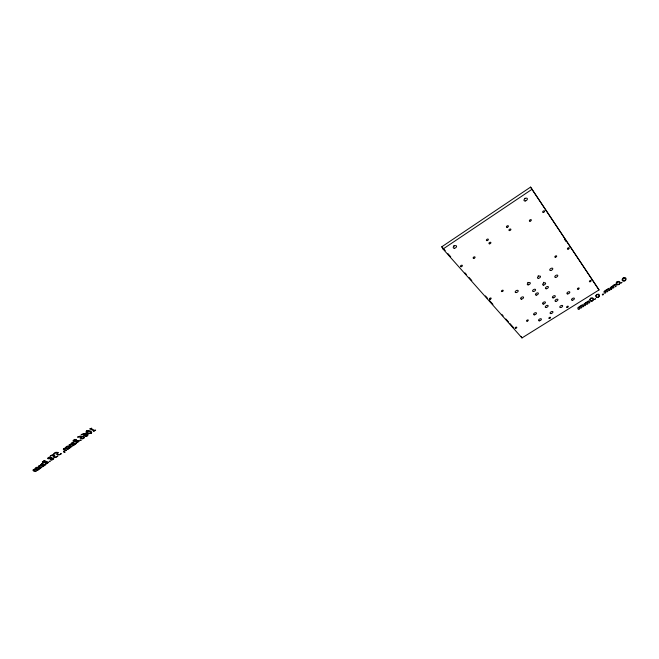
<?xml version="1.0" encoding="UTF-8"?>
<svg xmlns="http://www.w3.org/2000/svg" width="659" height="659" viewBox="0 0 659 659"><rect width="100%" height="100%" fill="white"/><g stroke="black" fill="none" stroke-linecap="round" stroke-linejoin="round"><path stroke-width="0.99" d="M441.827 246.763L530.577 187.107L599.031 289.927L521.994 337.927L443.029 249.02L441.827 246.763L445.237 250.601M443.029 249.02L531.994 189.314L530.577 187.107M447.963 253.674L450.682 256.746M464.99 272.884L466.35 274.416M469.076 277.488L471.803 280.561M485.428 295.924L487.471 298.23M489.513 300.537L492.916 304.376M501.771 314.359L503.138 315.9M505.857 318.972L508.583 322.045M509.951 323.577L513.353 327.416M531.994 189.314L599.031 289.927M564.376 238.986L566.04 241.565M521.228 336.551L521.994 337.927M454.422 245.543A1.82 1.129 -29.5 0 1 453.565 245.931M528.081 282.349A1.689 0.931 -30.2 0 1 527.694 282.546M543.815 282.274A1.672 0.914 -30.5 0 1 543.486 282.538M538.444 275.701A1.697 0.939 -30.6 0 1 538.074 275.94M525.149 198.161A1.903 1.161 -33.4 0 1 524.737 198.441M610.909 289.029C610.259 290.388 613.545 288.395 610.893 287.423L612.376 286.607C611.989 289.499 614.822 287.192 613.916 287.398L613.059 286.113L614.526 285.273C616.577 290.248 617.219 280.882 612.458 286.121L610.209 287.678L610.909 289.029M45.891 461.209L45.875 461.885L48.115 461.794L48.568 462.412L46.591 463.755L45.356 463.664L44.87 462.28L42.728 462.461L42.333 461.951L44.202 460.666L45.891 461.209M51.18 457.544L51.155 458.227L53.404 458.137L53.84 458.763L51.855 460.106L50.628 460.015L50.15 458.623L48.008 458.804L47.613 458.285L49.499 457L51.18 457.544M602.342 294.351L602.853 294.919C601.873 295.71 605.028 292.884 602.342 294.351M76.551 439.957L76.51 440.657L78.75 440.591L79.171 441.242L77.144 442.609L75.917 442.51L75.497 441.06L73.355 441.225L72.984 440.69L74.904 439.372L76.551 439.957M50.364 455.921L53.807 455.064L53.074 456.893L55.463 457.42L57.835 456.275L57.531 455.855L56.666 456.86L54.433 457.033L54.063 455.83L54.928 454.941L52.366 454.743L50.364 455.921M53.906 453.458L57.349 452.601L56.608 454.446L58.997 454.974L61.378 453.829L61.073 453.4L60.208 454.413L57.976 454.586L57.613 453.376L58.478 452.478L55.916 452.28L53.906 453.458M595.382 298.856L594.5 299.408L595.382 298.856M36.154 467.626L36.706 467.865L35.051 468.392L34.927 469.15L33.205 469.669L32.95 470.361C34.111 472.132 37.085 471.531 36.163 471.012L33.683 470.073L33.881 469.62L35.075 469.274L37.25 470.229C36.146 471.506 40.092 468.747 37.991 469.719L35.602 468.804L35.726 468.343L36.929 467.981L39.169 468.961C37.991 470.164 41.748 467.486 39.985 468.409C37.308 468.5 38.156 466.21 36.154 467.626M41.599 463.854L42.151 464.093L40.487 464.628L40.364 465.386L38.642 465.905L38.379 466.597C39.532 468.392 42.497 467.783 41.583 467.264L39.112 466.317L39.309 465.855L40.504 465.509L42.678 466.473C41.599 467.775 45.438 464.949 43.412 465.962L41.039 465.04L41.171 464.57L42.365 464.208L44.606 465.205C43.42 466.415 47.184 463.722 45.422 464.653C42.736 464.727 43.609 462.429 41.599 463.854M621.832 282.431L620.935 282.991L621.832 282.431M45.026 461.424L44.927 462.083L44.087 462.231L42.827 461.745L43.931 460.946L45.026 461.424M50.315 457.758L50.216 458.425L49.367 458.573L48.115 458.071L49.219 457.272L50.315 457.758M66.592 446.522L67.127 446.786L65.455 447.313L65.307 448.104L63.577 448.622L63.289 449.339C64.417 451.234 67.366 450.575 66.452 450.056L64.03 449.051L64.244 448.581L65.447 448.235L67.572 449.249C66.452 450.575 70.373 447.7 68.33 448.73L65.991 447.749L66.139 447.263L67.35 446.909L69.541 447.947C68.314 449.191 72.16 446.448 70.373 447.387C67.671 447.428 68.643 445.08 66.592 446.522M72.177 442.659L72.704 442.922L71.032 443.449L70.875 444.24L69.137 444.759L68.849 445.484C69.969 447.403 72.91 446.736 72.004 446.217L69.59 445.196L69.813 444.718L71.007 444.372L73.133 445.41C71.996 446.744 75.942 443.853 73.89 444.883L71.567 443.894L71.716 443.4L72.918 443.046L75.11 444.1C73.874 445.352 77.737 442.593 75.942 443.532C73.24 443.565 74.228 441.209 72.177 442.659M45.842 462.074L46.105 463.376L48.025 462.602L45.842 462.074M51.122 458.417L51.377 459.727L53.305 458.952L51.122 458.417M75.686 440.171L75.563 440.855L74.714 441.003L73.487 440.476L74.615 439.66L75.686 440.171M579.945 306.328L577.754 307.852C577.778 310.966 581.156 309.038 578.421 307.596L579.887 306.797C579.623 309.573 582.391 307.325 581.469 307.539L580.554 306.32L581.988 305.488C581.848 308.214 584.228 306.114 583.676 306.229L583.363 306.106C583.058 303.189 581.617 305.562 579.945 306.328M76.469 440.863L76.675 442.222L78.619 441.439L76.469 440.863M586.082 302.514L583.882 304.046C583.882 307.185 587.268 305.249 584.558 303.783L586.016 302.992C585.711 305.727 588.528 303.61 587.597 303.741L586.691 302.506L588.125 301.674C587.968 304.417 590.357 302.308 589.813 302.415L589.5 302.292C589.204 299.359 587.844 301.723 586.082 302.514M606.206 290.001L603.974 291.558C603.875 294.771 607.31 292.835 604.649 291.294L606.132 290.487C605.745 293.296 608.595 291.154 607.68 291.27L606.815 289.993L608.273 289.153C608.018 291.912 610.456 289.919 609.921 289.935L609.616 289.803C609.46 286.805 607.829 289.243 606.206 290.001M81.139 437.041L80.892 437.889L81.568 438.359L83.545 438.334L83.775 437.551L82.919 436.892L81.139 437.041M84.756 434.536L84.509 435.385L85.184 435.854L87.161 435.83L87.392 435.047L86.535 434.38L84.756 434.536M86.37 431.06L85.942 432.32L88.652 433.713L91.23 433.243L91.766 432.164L90.456 431.011L88.594 430.533L86.37 431.06M590.744 298.354L590.209 299.433L590.596 300.257L591.428 301.015L592.425 300.842L593.018 299.779L592.663 298.997L592.021 298.329L590.744 298.354M596.724 294.639L596.173 295.726L596.552 296.558L597.375 297.324L598.372 297.143L598.973 296.08L598.627 295.29L597.993 294.614L596.724 294.639M617.252 281.871L616.676 282.983L617.03 283.831L617.821 284.622L618.817 284.449L619.452 283.362L619.13 282.554L618.521 281.854L617.252 281.871M623.332 278.09L622.747 279.21L623.093 280.067L623.875 280.866L624.872 280.693L625.515 279.597L625.202 278.782L624.6 278.073L623.332 278.09M84.36 437.354L83.8 438.392L82.21 438.91L79.945 437.938L81.757 436.596L77.515 437.106L80.25 436.06L83.347 436.324L84.36 437.354M87.977 434.849L87.416 435.896L85.827 436.415L83.561 435.434L85.382 434.083L81.139 434.594L83.874 433.548L86.972 433.811L87.977 434.849M91.024 428.523L94.336 430.311L95.646 430.113L93.636 431.505L93.809 430.788L89.616 428.852L91.7 428.235L91.024 428.523M63.585 451.481L63.676 452.148C66.971 452.049 63.865 452.379 64.047 451.308L63.585 451.481M49.474 461.259C49.318 462.56 51.418 460.625 49.474 461.259M81.082 440.154L79.953 440.294L81.082 440.154M590.653 298.263L589.591 299.59L590.538 301.254L592.54 300.916L593.561 299.796L593.405 298.478L592.457 297.843L590.653 298.263M596.634 294.548L595.555 295.883L596.486 297.563L598.487 297.225L599.517 296.097L599.369 294.762L598.438 294.128L596.634 294.548M617.17 281.772L616.058 283.131L616.223 284.276L616.931 284.869L618.933 284.531L619.987 283.386L619.888 282.019L618.974 281.352L617.17 281.772M623.249 277.991L622.129 279.358L622.277 280.512L622.986 281.105L624.987 280.775L626.05 279.622L625.959 278.246L625.053 277.571L623.249 277.991M90.991 433.185L87.919 432.831L86.691 432.131L86.576 431.134L89.838 431.538L90.975 432.197L90.991 433.185M590.036 281.731A0.997 0.519 -31.5 0 0 591.148 280.586A0.997 0.519 -31.5 0 0 589.665 280.907A0.997 0.519 -31.5 0 0 590.036 281.731M528.156 284.861A1.689 0.931 -30.1 0 0 530.33 283.049A1.689 0.931 -30.1 0 0 527.925 283.172A1.689 0.931 -30.1 0 0 528.156 284.861M489.991 299.334A1.005 0.568 -28.7 0 0 491.153 298.206A1.005 0.568 -28.7 0 0 489.629 298.42A1.005 0.568 -28.7 0 0 489.991 299.334M543.304 212.429A1.12 0.659 -33.2 0 0 544.639 211.119A1.12 0.659 -33.2 0 0 543 211.292A1.12 0.659 -33.2 0 0 543.304 212.429M538.551 278.337A1.697 0.939 -30.6 0 0 540.471 276.385A1.697 0.939 -30.6 0 0 537.909 276.838A1.697 0.939 -30.6 0 0 538.551 278.337M546.459 288.749A1.664 0.898 -30.4 0 0 548.379 286.854A1.664 0.898 -30.4 0 0 545.891 287.283A1.664 0.898 -30.4 0 0 546.459 288.749M507.068 227.314A1.112 0.667 -31.8 0 0 508.435 226.045A1.112 0.667 -31.8 0 0 506.812 226.144A1.112 0.667 -31.8 0 0 507.068 227.314M539.391 320.826A1.59 0.832 -29.2 0 0 541.393 319.129A1.59 0.832 -29.2 0 0 539.087 319.368A1.59 0.832 -29.2 0 0 539.391 320.826M473.87 258.336A1.071 0.643 -29.6 0 0 475.04 257.076A1.071 0.643 -29.6 0 0 473.384 257.339A1.071 0.643 -29.6 0 0 473.87 258.336M578.083 289.243A0.988 0.519 -31 0 0 579.146 288.107A0.988 0.519 -31 0 0 577.655 288.453A0.988 0.519 -31 0 0 578.083 289.243M555.38 257.257A1.046 0.585 -31.7 0 0 556.682 256.087A1.046 0.585 -31.7 0 0 555.183 256.227A1.046 0.585 -31.7 0 0 555.38 257.257M567.16 307.448A0.964 0.502 -30.2 0 0 568.313 306.386A0.964 0.502 -30.2 0 0 566.897 306.608A0.964 0.502 -30.2 0 0 567.16 307.448M454.348 248.245A1.829 1.12 -29.4 0 0 456.547 246.169A1.829 1.12 -29.4 0 0 453.787 246.351A1.829 1.12 -29.4 0 0 454.348 248.245M555.71 277.373A1.689 0.914 -31 0 0 557.794 275.495A1.689 0.914 -31 0 0 555.356 275.767A1.689 0.914 -31 0 0 555.71 277.373M527.093 321.172A0.956 0.511 -28.9 0 0 528.296 320.15A0.956 0.511 -28.9 0 0 526.895 320.29A0.956 0.511 -28.9 0 0 527.093 321.172M509.498 230.601A1.104 0.659 -31.7 0 0 510.906 229.373A1.104 0.659 -31.7 0 0 509.325 229.414A1.104 0.659 -31.7 0 0 509.498 230.601M489.604 243.814A1.087 0.651 -30.6 0 0 490.889 242.561A1.087 0.651 -30.6 0 0 489.258 242.726A1.087 0.651 -30.6 0 0 489.604 243.814M550.767 270.495A1.713 0.939 -31.1 0 0 552.786 268.543A1.713 0.939 -31.1 0 0 550.265 268.913A1.713 0.939 -31.1 0 0 550.767 270.495M534.383 314.837A1.606 0.848 -29.3 0 0 536.475 313.149A1.606 0.848 -29.3 0 0 534.194 313.289A1.606 0.848 -29.3 0 0 534.383 314.837M533.576 291.492A1.664 0.914 -30 0 0 535.545 289.614A1.664 0.914 -30 0 0 533.057 289.976A1.664 0.914 -30 0 0 533.576 291.492M487.034 240.634A1.096 0.659 -30.7 0 0 488.368 239.39A1.096 0.659 -30.7 0 0 486.746 239.489A1.096 0.659 -30.7 0 0 487.034 240.634M515.61 328.38A0.956 0.502 -28.4 0 0 516.788 327.358A0.956 0.502 -28.4 0 0 515.387 327.515A0.956 0.502 -28.4 0 0 515.61 328.38M516.096 292.596A1.672 0.931 -29.6 0 0 518.213 290.776A1.672 0.931 -29.6 0 0 515.775 290.965A1.672 0.931 -29.6 0 0 516.096 292.596M501.977 291.591A1.013 0.568 -29.2 0 0 503.229 290.479A1.013 0.568 -29.2 0 0 501.738 290.611A1.013 0.568 -29.2 0 0 501.977 291.591M521.458 299.12A1.656 0.906 -29.5 0 0 523.567 297.341A1.656 0.906 -29.5 0 0 521.178 297.506A1.656 0.906 -29.5 0 0 521.458 299.12M549.425 318.511A0.956 0.494 -29.5 0 0 550.553 317.465A0.956 0.494 -29.5 0 0 549.136 317.687A0.956 0.494 -29.5 0 0 549.425 318.511M461.094 266.722A1.063 0.634 -28.9 0 0 462.379 265.528A1.063 0.634 -28.9 0 0 460.773 265.643A1.063 0.634 -28.9 0 0 461.094 266.722M553.189 297.868A1.639 0.873 -30.2 0 0 555.315 296.122A1.639 0.873 -30.2 0 0 553.008 296.27A1.639 0.873 -30.2 0 0 553.189 297.868M560.702 307.547A1.606 0.84 -30.1 0 0 562.662 305.776A1.606 0.84 -30.1 0 0 560.307 306.106A1.606 0.84 -30.1 0 0 560.702 307.547M551.023 313.602A1.598 0.84 -29.7 0 0 552.95 311.839A1.598 0.84 -29.7 0 0 550.586 312.193A1.598 0.84 -29.7 0 0 551.023 313.602M543.584 285.1A1.68 0.914 -30.5 0 0 545.619 283.23A1.68 0.914 -30.5 0 0 543.156 283.535A1.68 0.914 -30.5 0 0 543.584 285.1M555.858 301.361A1.631 0.857 -30.2 0 0 557.967 299.623A1.631 0.857 -30.2 0 0 555.677 299.787A1.631 0.857 -30.2 0 0 555.858 301.361M525.239 200.962A1.911 1.153 -33.4 0 0 527.34 198.631A1.911 1.153 -33.4 0 0 524.465 199.092A1.911 1.153 -33.4 0 0 525.239 200.962M543.444 304.054A1.631 0.865 -29.8 0 0 545.438 302.267A1.631 0.865 -29.8 0 0 543.057 302.563A1.631 0.865 -29.8 0 0 543.444 304.054M536.311 295.108A1.656 0.898 -30 0 0 538.395 293.313A1.656 0.898 -30 0 0 536.006 293.519A1.656 0.898 -30 0 0 536.311 295.108M567.687 293.922A1.639 0.865 -30.7 0 0 569.829 292.176A1.639 0.865 -30.7 0 0 567.539 292.324A1.639 0.865 -30.7 0 0 567.687 293.922M546.336 307.465A1.623 0.857 -29.8 0 0 548.107 305.628A1.623 0.857 -29.8 0 0 545.644 306.155A1.623 0.857 -29.8 0 0 546.336 307.465M572.317 300.232A1.623 0.84 -30.5 0 0 574.409 298.502A1.623 0.84 -30.5 0 0 572.136 298.684A1.623 0.84 -30.5 0 0 572.317 300.232M568.05 249.151A1.054 0.585 -32.3 0 0 569.285 247.924A1.054 0.585 -32.3 0 0 567.737 248.163A1.054 0.585 -32.3 0 0 568.05 249.151M529.968 221.21A1.112 0.659 -32.6 0 0 531.343 219.949A1.112 0.659 -32.6 0 0 529.754 220.04A1.112 0.659 -32.6 0 0 529.968 221.21"/></g></svg>
